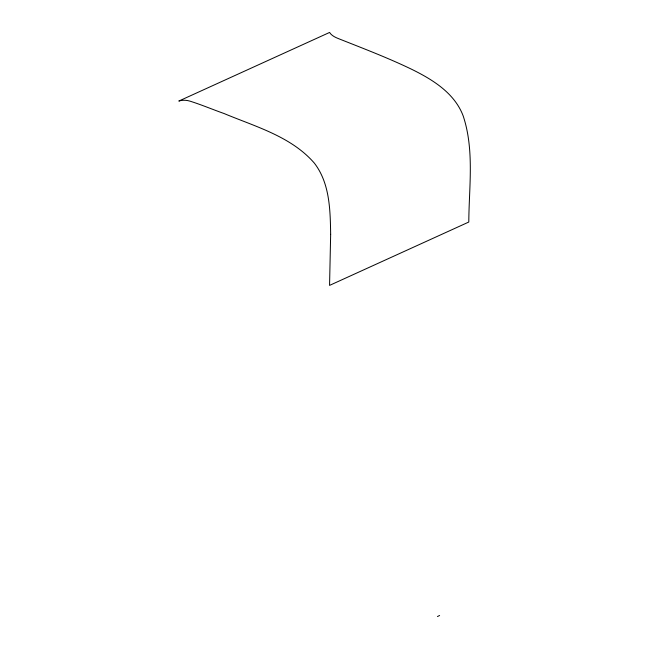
<?xml version="1.0" encoding="UTF-8"?>
<svg xmlns="http://www.w3.org/2000/svg" width="649" height="649" viewBox="0 0 649 649"><rect width="100%" height="100%" fill="white"/><g stroke="black" fill="none" stroke-linecap="round" stroke-linejoin="round"><path stroke-width="0.97" d="M437.45 616.55L439.616 615.487M330.657 234.346L329.562 285.398L468.797 222.039C469 186.782 474.516 150.057 463.175 115.911C454.511 92.904 432.307 79.397 411.279 69.102C387.437 57.631 362.686 48.237 338.121 38.478C334.876 37.171 331.501 35.492 329.57 32.45L178.816 101.057C182.41 99.905 186.304 100.035 189.906 101.122C201.458 104.74 212.629 109.494 224.043 113.518C255.511 126.669 291.263 136.468 314.384 163.167C329.87 183.334 330.244 210.065 330.657 234.346"/></g></svg>
